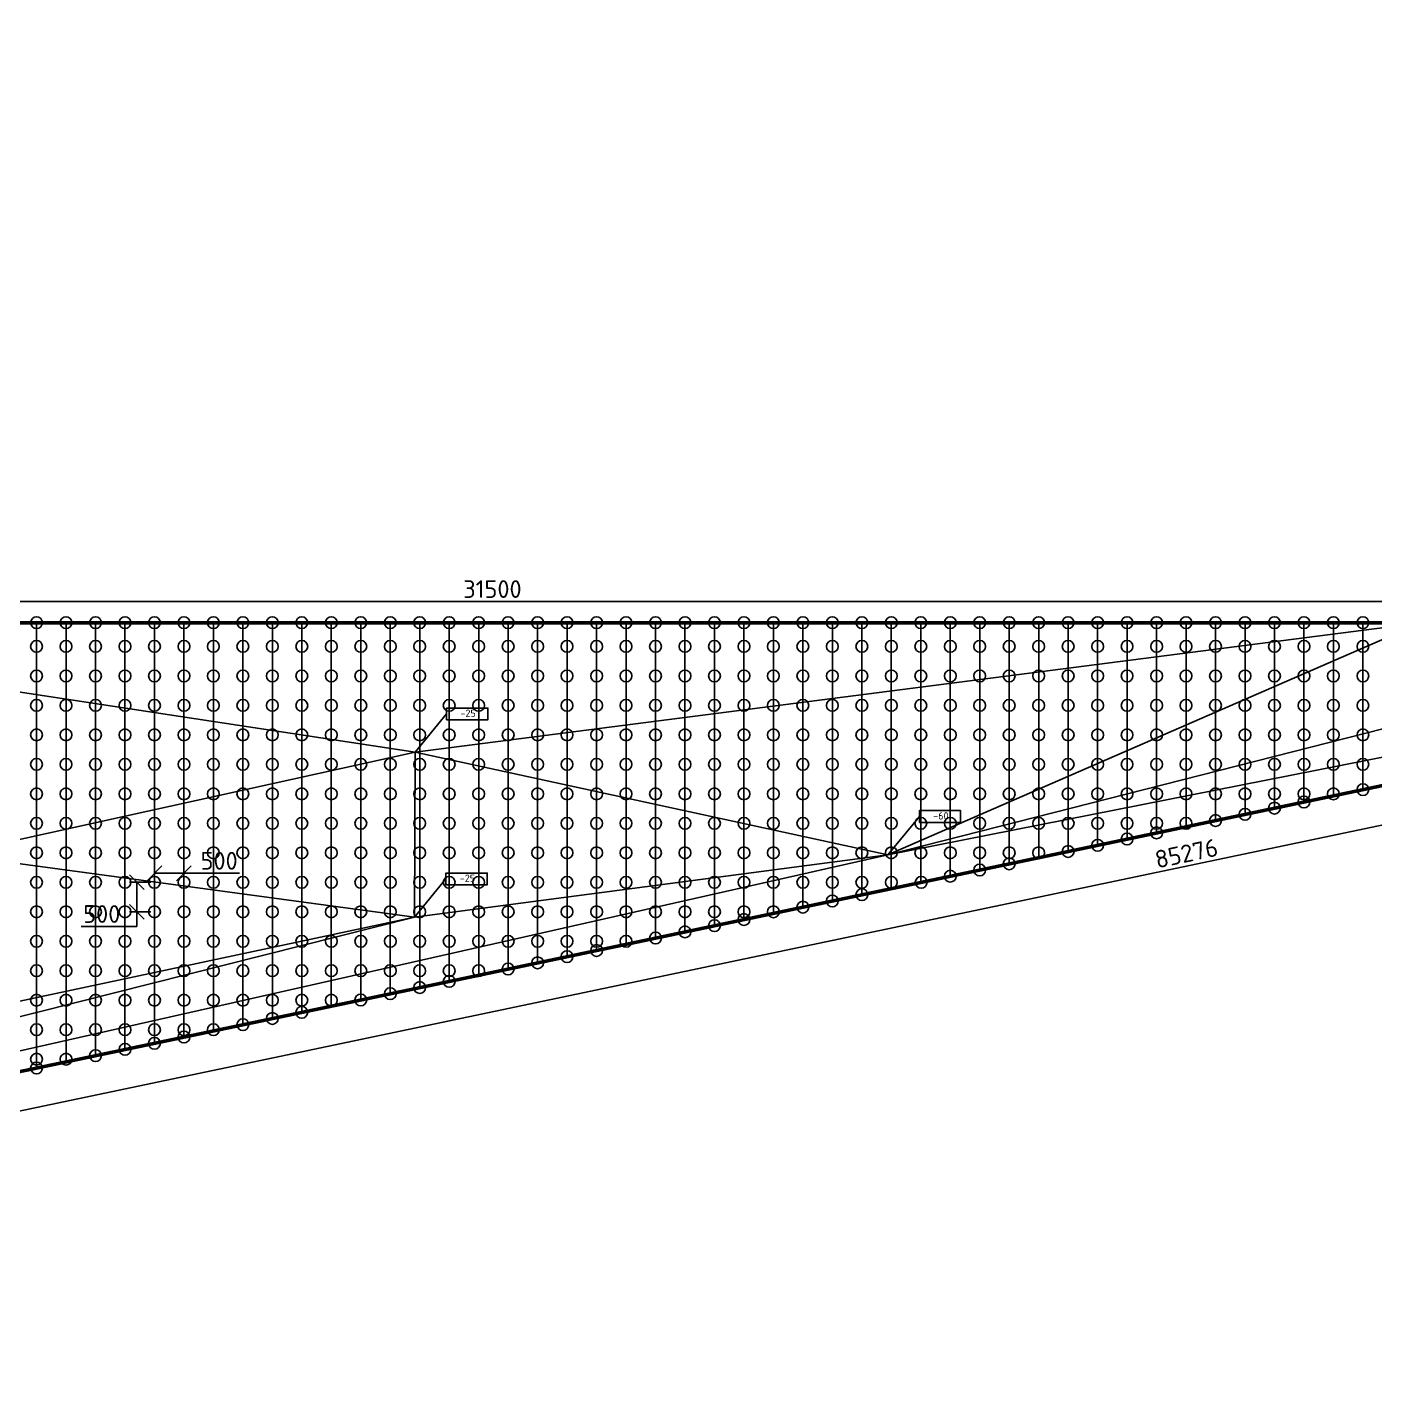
# Model space of a CAD drawing. Header units: millimetres. Extents: x 3543 to 468547, y -146359 to 38454.
# Drawn here: x 237701 to 260560, y -145965 to -122842 of the extents above; entities that cross this region are included whole.
import ezdxf
from ezdxf.enums import TextEntityAlignment as Align

# ---------------------------------------------------------------- set-up
doc = ezdxf.new("R2010")
doc.units = ezdxf.units.MM
doc.layers.add('контур', color=1, linetype='Continuous', lineweight=50)
doc.layers.add('размеры', color=7, linetype='Continuous', lineweight=5)
for name, color, linetype in [('линии_высот', 4, 'Continuous'), ('опорыvb', 7, 'Continuous'), ('сеткаvb', 8, 'Continuous')]:
    doc.layers.add(name, color=color, linetype=linetype)
doc.styles.add('isocpeur', font='isocpeur.ttf')
doc.dimstyles.new('ISO-25', dxfattribs={"dimscale": 100, "dimtxt": 3, "dimasz": 2.5, "dimexe": 1.25, "dimexo": 0.625, "dimtad": 1, "dimtoh": 1, "dimdec": 0, "dimtxsty": 'isocpeur', "dimblk": 'OBLIQUE', "dimcen": 2.5, "dimadec": 0, "dimazin": 0, "dimtfac": 1, "dimtdec": 0, "dimtmove": 0, "dimatfit": 3, "dimfxl": 1, "dimarcsym": 0})

# ---------------------------------------------------------------- blocks, each defined once
blk = doc.blocks.new('otmetka_oporvb')
at = {"linetype": 'ByBlock', "lineweight": -2}
blk.add_hatch(color=0, dxfattribs=at).paths.add_polyline_path([(-38, -32, 1), (38, 32, 1)])
at = {"color": 0, "linetype": 'ByBlock', "lineweight": -2}
blk.add_line((0, 0), (2142, 2596), dxfattribs=at)
at = {"color": 0}
blk.add_lwpolyline([(2142, 2196), (4942, 2196), (4942, 2996), (2142, 2996)], close=True, dxfattribs=at)
at = {"color": 0, "linetype": 'ByBlock', "lineweight": -2, "style": 'isocpeur'}
blk.add_attdef('OTM', text='', height=500, dxfattribs=at).set_placement((3600, 2639), align=Align.MIDDLE_CENTER)
blk = doc.blocks.new('opor_symbPRO')
at = {"color": 0, "ltscale": 20}
blk.add_circle((0, 0), 100, dxfattribs=at)
blk = doc.blocks.new('_OBLIQUE')
at = {"color": 0, "linetype": 'ByBlock'}
blk.add_line((-0.5, -0.5), (0.5, 0.5), dxfattribs=at)
blk = doc.blocks.new('*D51')
at = {"layer": 'Defpoints', "color": 0, "transparency": 16777216}
for p in [(261341, -132583), (229842, -132940), (261341, -132940)]:
    blk.add_point(p, dxfattribs=at)
at = {"layer": 'размеры', "color": 0, "lineweight": -2, "transparency": 16777216}
for p, q in [((229842, -132877), (229842, -132458)), ((261341, -132877), (261341, -132458)), ((229842, -132583), (261341, -132583))]:
    blk.add_line(p, q, dxfattribs=at)
at = {"layer": 'размеры', "color": 0, "lineweight": -2, "transparency": 16777216, "xscale": 250, "yscale": 250, "zscale": 250, "rotation": 180}
blk.add_blockref('_OBLIQUE', (229842, -132583), dxfattribs=at)
at = {"layer": 'размеры', "color": 0, "lineweight": -2, "transparency": 16777216, "xscale": 250, "yscale": 250, "zscale": 250}
blk.add_blockref('_OBLIQUE', (261341, -132583), dxfattribs=at)
at = {"layer": 'размеры', "color": 0, "transparency": 16777216, "insert": (245592, -132370), "char_height": 300, "attachment_point": 5, "style": 'isocpeur'}
blk.add_mtext('31500', dxfattribs=at)
blk = doc.blocks.new('*D49')
at = {"layer": 'Defpoints', "color": 0, "transparency": 16777216}
for p in [(299003, -127661), (215545, -145174), (215680, -145817)]:
    blk.add_point(p, dxfattribs=at)
at = {"layer": 'размеры', "color": 0, "lineweight": -2, "transparency": 16777216}
for p, q in [((299016, -127722), (299164, -128426)), ((299138, -128304), (215680, -145817)), ((215558, -145235), (215706, -145939))]:
    blk.add_line(p, q, dxfattribs=at)
at = {"layer": 'размеры', "color": 0, "lineweight": -2, "transparency": 16777216, "xscale": 250, "yscale": 250, "zscale": 250}
for p, rotation in [((299138, -128304), 11.85098422200823), ((215680, -145817), 191.8509842220083)]:
    blk.add_blockref('_OBLIQUE', p, dxfattribs=dict(at, rotation=rotation))
at = {"layer": 'размеры', "color": 0, "transparency": 16777216, "insert": (257365, -136852), "char_height": 300, "attachment_point": 5, "rotation": 11.851, "style": 'isocpeur'}
blk.add_mtext('85276', dxfattribs=at)
blk = doc.blocks.new('*D46')
at = {"layer": 'Defpoints', "color": 0, "transparency": 16777216}
for p in [(239859, -137342), (240359, -137190), (240359, -137342)]:
    blk.add_point(p, dxfattribs=at)
at = {"layer": 'размеры', "color": 0, "lineweight": -2, "transparency": 16777216}
for p, q in [((239859, -137280), (239859, -137065)), ((240359, -137280), (240359, -137065)), ((239859, -137190), (240359, -137190)), ((240359, -137190), (241304, -137190))]:
    blk.add_line(p, q, dxfattribs=at)
at = {"layer": 'размеры', "color": 0, "lineweight": -2, "transparency": 16777216, "xscale": 250, "yscale": 250, "zscale": 250, "rotation": 180}
blk.add_blockref('_OBLIQUE', (239859, -137190), dxfattribs=at)
at = {"layer": 'размеры', "color": 0, "lineweight": -2, "transparency": 16777216, "xscale": 250, "yscale": 250, "zscale": 250}
blk.add_blockref('_OBLIQUE', (240359, -137190), dxfattribs=at)
at = {"layer": 'размеры', "color": 0, "transparency": 16777216, "insert": (240956, -136978), "char_height": 300, "attachment_point": 5, "style": 'isocpeur'}
blk.add_mtext('500', dxfattribs=at)
blk = doc.blocks.new('*D47')
at = {"layer": 'Defpoints', "color": 0, "transparency": 16777216}
for p in [(239859, -137342), (239562, -137842), (239859, -137842)]:
    blk.add_point(p, dxfattribs=at)
at = {"layer": 'размеры', "color": 0, "lineweight": -2, "transparency": 16777216}
for p, q in [((239796, -137342), (239437, -137342)), ((239562, -137342), (239562, -137842)), ((239796, -137842), (239437, -137842)), ((239562, -138092), (239562, -137842)), ((238617, -138092), (239562, -138092))]:
    blk.add_line(p, q, dxfattribs=at)
at = {"layer": 'размеры', "color": 0, "lineweight": -2, "transparency": 16777216, "xscale": 250, "yscale": 250, "zscale": 250}
for p, rotation in [((239562, -137342), 90), ((239562, -137842), 270)]:
    blk.add_blockref('_OBLIQUE', p, dxfattribs=dict(at, rotation=rotation))
at = {"layer": 'размеры', "color": 0, "transparency": 16777216, "insert": (238965, -137880), "char_height": 300, "attachment_point": 5, "style": 'isocpeur'}
blk.add_mtext('500', dxfattribs=at)

msp = doc.modelspace()

# ---------------------------------------------------------------- linework, layer by layer
at = {"layer": 'контур', "linetype": 'Continuous'}
msp.add_lwpolyline([(215545, -145173.6), (210858.8, -122842.2), (229841.6, -122842.2), (229841.6, -132939.6), (261341.5, -132939.6), (261341.5, -122842.2), (299003.2, -122842.2), (299003.2, -127660.7)], close=True, dxfattribs=at)
at = {"layer": 'линии_высот'}
for points in [[(252298.9, -136875.6), (215545, -145173.6), (299003.2, -127660.7)], [(252298.9, -136875.6), (278805.8, -130132.2), (299003.2, -127660.7)], [(252298.9, -136875.6), (261341.5, -132939.6), (278805.8, -130132.2)], [(229841.6, -132939.6), (236407.9, -136868.8), (244279.5, -135135.9)], [(229841.6, -132939.6), (244279.5, -135135.9), (261341.5, -132939.6)], [(244279.5, -135135.9), (252298.9, -136875.6), (261341.5, -132939.6)], [(236407.9, -136868.8), (244279.5, -135135.9), (244268.4, -137933.7)], [(252298.9, -136875.6), (244279.5, -135135.9), (244268.4, -137933.7)], [(244268.4, -137933.7), (252298.9, -136875.6), (215545, -145173.6)], [(244268.4, -137933.7), (236407.9, -136868.8), (230076.7, -140954.3)], [(215545, -145173.6), (230076.7, -140954.3), (244268.4, -137933.7)]]:
    msp.add_lwpolyline(points, close=True, dxfattribs=at)
at = {"layer": 'сеткаvb'}
for p, q in [((237858.8, -132939.6), (237858.8, -140491.2)), ((238358.8, -132939.6), (238358.8, -140386.3)), ((238858.8, -132939.6), (238858.8, -140281.4)), ((239358.8, -132939.6), (239358.8, -140176.5)), ((239858.8, -132939.6), (239858.8, -140071.6)), ((240358.8, -132939.6), (240358.8, -139966.6)), ((240858.8, -132939.6), (240858.8, -139861.7)), ((241358.8, -132939.6), (241358.8, -139756.8)), ((241858.8, -132939.6), (241858.8, -139651.9)), ((242358.8, -132939.6), (242358.8, -139547)), ((242858.8, -132939.6), (242858.8, -139442)), ((243358.8, -132939.6), (243358.8, -139337.1)), ((243858.8, -132939.6), (243858.8, -139232.2)), ((244358.8, -132939.6), (244358.8, -139127.3)), ((244858.8, -132939.6), (244858.8, -139022.4)), ((245358.8, -132939.6), (245358.8, -138917.4)), ((245858.8, -132939.6), (245858.8, -138812.5)), ((246358.8, -132939.6), (246358.8, -138707.6)), ((246858.8, -132939.6), (246858.8, -138602.7)), ((247358.8, -132939.6), (247358.8, -138497.8)), ((247858.8, -132939.6), (247858.8, -138392.8)), ((248358.8, -132939.6), (248358.8, -138287.9)), ((248858.8, -132939.6), (248858.8, -138183)), ((249358.8, -132939.6), (249358.8, -138078.1)), ((249858.8, -132939.6), (249858.8, -137973.2)), ((250358.8, -132939.6), (250358.8, -137868.2)), ((250858.8, -132939.6), (250858.8, -137763.3)), ((251358.8, -132939.6), (251358.8, -137658.4)), ((251858.8, -132939.6), (251858.8, -137553.5)), ((252358.8, -132939.6), (252358.8, -137448.6)), ((252858.8, -132939.6), (252858.8, -137343.6)), ((253358.8, -132939.6), (253358.8, -137238.7)), ((253858.8, -132939.6), (253858.8, -137133.8)), ((254358.8, -132939.6), (254358.8, -137028.9)), ((254858.8, -132939.6), (254858.8, -136924)), ((255358.8, -132939.6), (255358.8, -136819)), ((255858.8, -132939.6), (255858.8, -136714.1)), ((256358.8, -132939.6), (256358.8, -136609.2)), ((256858.8, -132939.6), (256858.8, -136504.3)), ((257358.8, -132939.6), (257358.8, -136399.4)), ((257858.8, -132939.6), (257858.8, -136294.4)), ((258358.8, -132939.6), (258358.8, -136189.5)), ((258858.8, -132939.6), (258858.8, -136084.6)), ((259358.8, -132939.6), (259358.8, -135979.7)), ((259858.8, -132939.6), (259858.8, -135874.8)), ((260358.8, -132939.6), (260358.8, -135769.8))]:
    msp.add_line(p, q, dxfattribs=at)

# ---------------------------------------------------------------- block references
at = {"xscale": 0.25, "yscale": 0.25, "zscale": 0.25}
for p, values in [((244279.5, -135135.9), {'OTM': '-25'}), ((252298.9, -136875.6), {'OTM': '-60'}), ((244268.4, -137933.7), {'OTM': '-25'})]:
    msp.add_blockref('otmetka_oporvb', p, dxfattribs=at).add_auto_attribs(values)
at = {"layer": 'опорыvb', "color": 92}
for p in [(237858.8, -132939.6), (238358.8, -132939.6), (238858.8, -132939.6), (239358.8, -132939.6), (239858.8, -132939.6), (240358.8, -132939.6), (240858.8, -132939.6), (241358.8, -132939.6), (241858.8, -132939.6), (242358.8, -132939.6), (242858.8, -132939.6), (243358.8, -132939.6), (243858.8, -132939.6), (244358.8, -132939.6), (244858.8, -132939.6), (245358.8, -132939.6), (245858.8, -132939.6), (246358.8, -132939.6), (246858.8, -132939.6), (247358.8, -132939.6), (247858.8, -132939.6), (248358.8, -132939.6), (248858.8, -132939.6), (249358.8, -132939.6), (249858.8, -132939.6), (250358.8, -132939.6), (250858.8, -132939.6), (251358.8, -132939.6), (251858.8, -132939.6), (252358.8, -132939.6), (252858.8, -132939.6), (253358.8, -132939.6), (253858.8, -132939.6), (254358.8, -132939.6), (254858.8, -132939.6), (255358.8, -132939.6), (255858.8, -132939.6), (256358.8, -132939.6), (256858.8, -132939.6), (257358.8, -132939.6), (257858.8, -132939.6), (258358.8, -132939.6), (258858.8, -132939.6), (259358.8, -132939.6), (259858.8, -132939.6), (260358.8, -132939.6), (237858.8, -133342.2), (238358.8, -133342.2), (238858.8, -133342.2), (239358.8, -133342.2), (239858.8, -133342.2), (240358.8, -133342.2), (240858.8, -133342.2), (241358.8, -133342.2), (241858.8, -133342.2), (242358.8, -133342.2), (242858.8, -133342.2), (243358.8, -133342.2), (243858.8, -133342.2), (244358.8, -133342.2), (244858.8, -133342.2), (245358.8, -133342.2), (245858.8, -133342.2), (246358.8, -133342.2), (246858.8, -133342.2), (247358.8, -133342.2), (247858.8, -133342.2), (248358.8, -133342.2), (248858.8, -133342.2), (249358.8, -133342.2), (249858.8, -133342.2), (250358.8, -133342.2), (250858.8, -133342.2), (251358.8, -133342.2), (251858.8, -133342.2), (252358.8, -133342.2), (252858.8, -133342.2), (253358.8, -133342.2), (253858.8, -133342.2), (254358.8, -133342.2), (254858.8, -133342.2), (255358.8, -133342.2), (255858.8, -133342.2), (256358.8, -133342.2), (256858.8, -133342.2), (257358.8, -133342.2), (257858.8, -133342.2), (258358.8, -133342.2), (258858.8, -133342.2), (259358.8, -133342.2), (259858.8, -133342.2), (260358.8, -133342.2), (237858.8, -133842.2), (238358.8, -133842.2), (238858.8, -133842.2), (239358.8, -133842.2), (239858.8, -133842.2), (240358.8, -133842.2), (240858.8, -133842.2), (241358.8, -133842.2), (241858.8, -133842.2), (242358.8, -133842.2), (242858.8, -133842.2), (243358.8, -133842.2), (243858.8, -133842.2), (244358.8, -133842.2), (244858.8, -133842.2), (245358.8, -133842.2), (245858.8, -133842.2), (246358.8, -133842.2), (246858.8, -133842.2), (247358.8, -133842.2), (247858.8, -133842.2), (248358.8, -133842.2), (248858.8, -133842.2), (249358.8, -133842.2), (249858.8, -133842.2), (250358.8, -133842.2), (250858.8, -133842.2), (251358.8, -133842.2), (251858.8, -133842.2), (252358.8, -133842.2), (252858.8, -133842.2), (253358.8, -133842.2), (253858.8, -133842.2), (254358.8, -133842.2), (254858.8, -133842.2), (255358.8, -133842.2), (255858.8, -133842.2), (256358.8, -133842.2), (256858.8, -133842.2), (257358.8, -133842.2), (257858.8, -133842.2), (258358.8, -133842.2), (258858.8, -133842.2), (259358.8, -133842.2), (237858.8, -134342.2), (238358.8, -134342.2), (238858.8, -134342.2), (239358.8, -134342.2), (239858.8, -134342.2), (240358.8, -134342.2), (240858.8, -134342.2), (241358.8, -134342.2), (241858.8, -134342.2), (242358.8, -134342.2), (242858.8, -134342.2), (243358.8, -134342.2), (243858.8, -134342.2), (244358.8, -134342.2), (244858.8, -134342.2), (245358.8, -134342.2), (245858.8, -134342.2), (246358.8, -134342.2), (246858.8, -134342.2), (247358.8, -134342.2), (247858.8, -134342.2), (248358.8, -134342.2), (248858.8, -134342.2), (249358.8, -134342.2), (249858.8, -134342.2), (250358.8, -134342.2), (250858.8, -134342.2), (251358.8, -134342.2), (251858.8, -134342.2), (252358.8, -134342.2), (252858.8, -134342.2), (253358.8, -134342.2), (253858.8, -134342.2), (254358.8, -134342.2), (254858.8, -134342.2), (241358.8, -134842.2), (241858.8, -134842.2), (242358.8, -134842.2), (242858.8, -134842.2), (243358.8, -134842.2), (243858.8, -134842.2), (244358.8, -134842.2), (244858.8, -134842.2), (245358.8, -134842.2), (245858.8, -134842.2), (246358.8, -134842.2), (246858.8, -134842.2), (247358.8, -134842.2), (247858.8, -134842.2), (259358.8, -135842.2), (256858.8, -136342.2), (254358.8, -136842.2), (251858.8, -137342.2), (252358.8, -137342.2), (249358.8, -137842.2), (249858.8, -137842.2), (247358.8, -138342.2), (240858.8, -138842.2), (244858.8, -138842.2), (238358.8, -139342.2), (238858.8, -139342.2), (242358.8, -139342.2), (242858.8, -139342.2), (239858.8, -139842.2), (240358.8, -139842.2), (237858.8, -140342.2)]:
    msp.add_blockref('opor_symbPRO', p, dxfattribs=at)
at = {"layer": 'опорыvb', "color": 131}
for p in [(259858.8, -133842.2), (260358.8, -133842.2), (255358.8, -134342.2), (255858.8, -134342.2), (256358.8, -134342.2), (256858.8, -134342.2), (257358.8, -134342.2), (257858.8, -134342.2), (258358.8, -134342.2), (258858.8, -134342.2), (259358.8, -134342.2), (259858.8, -134342.2), (260358.8, -134342.2), (237858.8, -134842.2), (238358.8, -134842.2), (238858.8, -134842.2), (239358.8, -134842.2), (239858.8, -134842.2), (240358.8, -134842.2), (240858.8, -134842.2), (248358.8, -134842.2), (248858.8, -134842.2), (249358.8, -134842.2), (249858.8, -134842.2), (250358.8, -134842.2), (250858.8, -134842.2), (251358.8, -134842.2), (251858.8, -134842.2), (252358.8, -134842.2), (252858.8, -134842.2), (253358.8, -134842.2), (253858.8, -134842.2), (254358.8, -134842.2), (254858.8, -134842.2), (255358.8, -134842.2), (255858.8, -134842.2), (256358.8, -134842.2), (256858.8, -134842.2), (257358.8, -134842.2), (257858.8, -134842.2), (258358.8, -134842.2), (258858.8, -134842.2), (259358.8, -134842.2), (259858.8, -134842.2), (260358.8, -134842.2), (237858.8, -135342.2), (238358.8, -135342.2), (238858.8, -135342.2), (239358.8, -135342.2), (239858.8, -135342.2), (240358.8, -135342.2), (240858.8, -135342.2), (241358.8, -135342.2), (241858.8, -135342.2), (242358.8, -135342.2), (242858.8, -135342.2), (243358.8, -135342.2), (243858.8, -135342.2), (244358.8, -135342.2), (244858.8, -135342.2), (245358.8, -135342.2), (245858.8, -135342.2), (246358.8, -135342.2), (246858.8, -135342.2), (247358.8, -135342.2), (247858.8, -135342.2), (248358.8, -135342.2), (248858.8, -135342.2), (249358.8, -135342.2), (249858.8, -135342.2), (250358.8, -135342.2), (250858.8, -135342.2), (251358.8, -135342.2), (251858.8, -135342.2), (252358.8, -135342.2), (252858.8, -135342.2), (253358.8, -135342.2), (253858.8, -135342.2), (254358.8, -135342.2), (254858.8, -135342.2), (255358.8, -135342.2), (255858.8, -135342.2), (256358.8, -135342.2), (256858.8, -135342.2), (257358.8, -135342.2), (257858.8, -135342.2), (258858.8, -135342.2), (259358.8, -135342.2), (259858.8, -135342.2), (260358.8, -135342.2), (237858.8, -135842.2), (238358.8, -135842.2), (238858.8, -135842.2), (239358.8, -135842.2), (239858.8, -135842.2), (240358.8, -135842.2), (240858.8, -135842.2), (241358.8, -135842.2), (241858.8, -135842.2), (242358.8, -135842.2), (242858.8, -135842.2), (243358.8, -135842.2), (243858.8, -135842.2), (244358.8, -135842.2), (244858.8, -135842.2), (245358.8, -135842.2), (245858.8, -135842.2), (246358.8, -135842.2), (246858.8, -135842.2), (247358.8, -135842.2), (247858.8, -135842.2), (248358.8, -135842.2), (248858.8, -135842.2), (249358.8, -135842.2), (249858.8, -135842.2), (250358.8, -135842.2), (250858.8, -135842.2), (251358.8, -135842.2), (251858.8, -135842.2), (252358.8, -135842.2), (252858.8, -135842.2), (253358.8, -135842.2), (253858.8, -135842.2), (254358.8, -135842.2), (254858.8, -135842.2), (255358.8, -135842.2), (255858.8, -135842.2), (257358.8, -135842.2), (257858.8, -135842.2), (258358.8, -135842.2), (258858.8, -135842.2), (237858.8, -136342.2), (238358.8, -136342.2), (238858.8, -136342.2), (239358.8, -136342.2), (239858.8, -136342.2), (240358.8, -136342.2), (240858.8, -136342.2), (241358.8, -136342.2), (241858.8, -136342.2), (242358.8, -136342.2), (242858.8, -136342.2), (243358.8, -136342.2), (243858.8, -136342.2), (244358.8, -136342.2), (244858.8, -136342.2), (245358.8, -136342.2), (245858.8, -136342.2), (246358.8, -136342.2), (246858.8, -136342.2), (247358.8, -136342.2), (247858.8, -136342.2), (248358.8, -136342.2), (248858.8, -136342.2), (249358.8, -136342.2), (249858.8, -136342.2), (250358.8, -136342.2), (250858.8, -136342.2), (251358.8, -136342.2), (251858.8, -136342.2), (252358.8, -136342.2), (252858.8, -136342.2), (253358.8, -136342.2), (255358.8, -136342.2), (255858.8, -136342.2), (256358.8, -136342.2), (237858.8, -136842.2), (238358.8, -136842.2), (238858.8, -136842.2), (239358.8, -136842.2), (239858.8, -136842.2), (240358.8, -136842.2), (240858.8, -136842.2), (241358.8, -136842.2), (241858.8, -136842.2), (242358.8, -136842.2), (242858.8, -136842.2), (243358.8, -136842.2), (243858.8, -136842.2), (244358.8, -136842.2), (244858.8, -136842.2), (245358.8, -136842.2), (245858.8, -136842.2), (246358.8, -136842.2), (246858.8, -136842.2), (247358.8, -136842.2), (247858.8, -136842.2), (248358.8, -136842.2), (248858.8, -136842.2), (249358.8, -136842.2), (249858.8, -136842.2), (250358.8, -136842.2), (250858.8, -136842.2), (252858.8, -136842.2), (253358.8, -136842.2), (253858.8, -136842.2), (237858.8, -137342.2), (238358.8, -137342.2), (238858.8, -137342.2), (239358.8, -137342.2), (239858.8, -137342.2), (240358.8, -137342.2), (240858.8, -137342.2), (241358.8, -137342.2), (241858.8, -137342.2), (242358.8, -137342.2), (242858.8, -137342.2), (243358.8, -137342.2), (243858.8, -137342.2), (244358.8, -137342.2), (244858.8, -137342.2), (245358.8, -137342.2), (245858.8, -137342.2), (246358.8, -137342.2), (246858.8, -137342.2), (247358.8, -137342.2), (247858.8, -137342.2), (248358.8, -137342.2), (248858.8, -137342.2), (249358.8, -137342.2), (249858.8, -137342.2), (250358.8, -137342.2), (250858.8, -137342.2), (251358.8, -137342.2), (237858.8, -137842.2), (238358.8, -137842.2), (238858.8, -137842.2), (239358.8, -137842.2), (239858.8, -137842.2), (240358.8, -137842.2), (240858.8, -137842.2), (241358.8, -137842.2), (241858.8, -137842.2), (242358.8, -137842.2), (242858.8, -137842.2), (243358.8, -137842.2), (243858.8, -137842.2), (244358.8, -137842.2), (244858.8, -137842.2), (245358.8, -137842.2), (245858.8, -137842.2), (246358.8, -137842.2), (246858.8, -137842.2), (247358.8, -137842.2), (247858.8, -137842.2), (248358.8, -137842.2), (248858.8, -137842.2), (237858.8, -138342.2), (238358.8, -138342.2), (238858.8, -138342.2), (239358.8, -138342.2), (239858.8, -138342.2), (240358.8, -138342.2), (240858.8, -138342.2), (241358.8, -138342.2), (241858.8, -138342.2), (242358.8, -138342.2), (242858.8, -138342.2), (243358.8, -138342.2), (243858.8, -138342.2), (244358.8, -138342.2), (244858.8, -138342.2), (245358.8, -138342.2), (245858.8, -138342.2), (246358.8, -138342.2), (246858.8, -138342.2), (237858.8, -138842.2), (238358.8, -138842.2), (238858.8, -138842.2), (239358.8, -138842.2), (239858.8, -138842.2), (240358.8, -138842.2), (241358.8, -138842.2), (241858.8, -138842.2), (242358.8, -138842.2), (242858.8, -138842.2), (243358.8, -138842.2), (243858.8, -138842.2), (244358.8, -138842.2), (237858.8, -139342.2), (239358.8, -139342.2), (239858.8, -139342.2), (240358.8, -139342.2), (240858.8, -139342.2), (241358.8, -139342.2), (241858.8, -139342.2), (237858.8, -139842.2), (238358.8, -139842.2), (238858.8, -139842.2), (239358.8, -139842.2)]:
    msp.add_blockref('opor_symbPRO', p, dxfattribs=at)
at = {"layer": 'опорыvb', "color": 30}
for p in [(258358.8, -135342.2), (256358.8, -135842.2), (256858.8, -135842.2), (253858.8, -136342.2), (254358.8, -136342.2), (254858.8, -136342.2), (251358.8, -136842.2), (251858.8, -136842.2), (252358.8, -136842.2)]:
    msp.add_blockref('opor_symbPRO', p, dxfattribs=at)
at = {"layer": 'опорыvb', "color": 1}
for p in [(260358.8, -135769.8), (259358.8, -135979.7), (259858.8, -135842.2), (258358.8, -136189.5), (258858.8, -136084.6), (256858.8, -136504.3), (257358.8, -136342.2), (257858.8, -136294.4), (255858.8, -136714.1), (256358.8, -136609.2), (254858.8, -136842.2), (255358.8, -136819), (253858.8, -137133.8), (254358.8, -137028.9), (252865.8, -137342.2), (253358.8, -137238.7), (251358.8, -137658.4), (251858.8, -137553.5), (250358.8, -137842.2), (250858.8, -137763.3), (249358.8, -138078.1), (249858.8, -137973.2), (247858.8, -138342.2), (248358.8, -138287.9), (248858.8, -138183), (246858.8, -138602.7), (247358.8, -138497.8), (245858.8, -138812.5), (246358.8, -138707.6), (244858.8, -139022.4), (245358.8, -138842.2), (243858.8, -139232.2), (244358.8, -139127.3), (243358.8, -139337.1), (241358.8, -139756.8), (241858.8, -139651.9), (242358.8, -139547), (240358.8, -139966.6), (240858.8, -139842.2), (239358.8, -140176.5), (239858.8, -140071.6), (238358.8, -140342.2), (238858.8, -140281.4), (237858.8, -140491.2)]:
    msp.add_blockref('opor_symbPRO', p, dxfattribs=at)

# ---------------------------------------------------------------- dimensions: what is measured, and where the dimension line sits
at = {"layer": 'размеры'}
dim = msp.add_aligned_dim(p1=(299003.2, -127660.7), p2=(215545, -145173.6), distance=657, dimstyle='ISO-25', dxfattribs=at)
dim.commit()
dim.dimension.update_dxf_attribs({"geometry": '*D49', "text_midpoint": (257365.4, -136852.1)})
dim = msp.add_linear_dim(base=(261341.5, -132582.8), p1=(229841.6, -132939.6), p2=(261341.5, -132939.6), dimstyle='ISO-25', dxfattribs=at)
dim.commit()
dim.dimension.update_dxf_attribs({"geometry": '*D51', "text_midpoint": (245591.5, -132370.3)})
dim = msp.add_linear_dim(base=(240358.8, -137190), p1=(239858.8, -137342.2), p2=(240358.8, -137342.2), dimstyle='ISO-25', dxfattribs=at)
dim.commit()
dim.dimension.update_dxf_attribs({"geometry": '*D46', "text_midpoint": (240956.3, -137190), "dimtype": 160})
dim = msp.add_linear_dim(base=(239562.5, -137842.2), p1=(239858.8, -137342.2), p2=(239858.8, -137842.2), angle=90, dimstyle='ISO-25', override={"dimtmove": 1}, dxfattribs=at)
dim.commit()
dim.dimension.update_dxf_attribs({"geometry": '*D47', "text_midpoint": (239101.7, -137958.4), "dimtype": 160})

doc.saveas('drawing.dxf')
